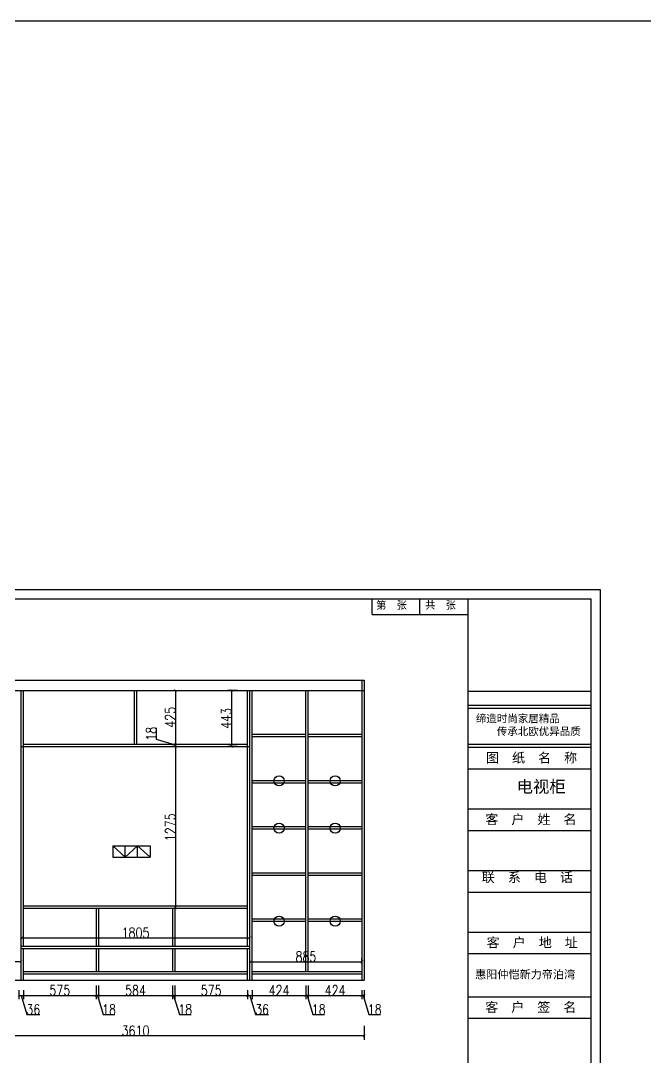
# Model space of a CAD drawing. Header units: millimetres. Extents: x 3255186 to 3429179, y -984851 to -941485.
# Drawn here: x 3277831 to 3282760, y -979185 to -971010 of the extents above; entities that cross this region are included whole.
import ezdxf

# ---------------------------------------------------------------- set-up
doc = ezdxf.new("R2010")
doc.units = ezdxf.units.MM
doc.header["$PDMODE"] = 35
doc.linetypes.add('ACAD_ISO03W100', pattern=[30, 12, -18])
doc.layers.add('块', color=7, linetype='Continuous', lineweight=30)
doc.styles.add('DIM_FONT', font='SIMPLEX.shx', dxfattribs={"width": 0.8})
doc.styles.add('ROMANS', font='romans')
doc.styles.get("Standard").update_dxf_attribs({"font": 'acaderef.shx', "bigfont": 'bigfont.shx'})
doc.styles.add('新宋体', font='', dxfattribs={"height": 80})
doc.styles.add('标注用字体', font='', dxfattribs={"height": 70})
doc.styles.get('新宋体').set_extended_font_data('NSimSun')
doc.styles.get('标注用字体').set_extended_font_data('FangSong_GB2312')
doc.dimstyles.new('ISO-25', dxfattribs={"dimtxt": 80, "dimasz": 20, "dimexe": 30, "dimexo": 80, "dimtad": 1, "dimdec": 0, "dimtxsty": 'DIM_FONT', "dimblk": 'ARCHTICK', "dimcen": 2.5, "dimadec": 0, "dimazin": 0, "dimtfac": 1, "dimtdec": 0, "dimtmove": 1, "dimatfit": 3, "dimfxl": 80, "dimfxlon": 1, "dimarcsym": 0})

# ---------------------------------------------------------------- blocks, each defined once
blk = doc.blocks.new('_ArchTick')
at = {"color": 0, "linetype": 'ByBlock', "const_width": 0.15}
blk.add_lwpolyline([(-0.5, -0.5), (0.5, 0.5)], dxfattribs=at)
blk = doc.blocks.new('*D821')
at = {"color": 0, "lineweight": -2, "ltscale": 5}
for p, q in [((3277816.6, -978656.2), (3277816.6, -978727.7)), ((3277852.6, -978656.2), (3277852.6, -978727.7)), ((3277816.6, -978697.7), (3277852.6, -978697.7)), ((3277834.6, -978697.7), (3277879.9, -978848.6)), ((3277879.9, -978848.6), (3277981.7, -978848.6))]:
    blk.add_line(p, q, dxfattribs=at)
at = {"layer": 'Defpoints', "color": 0, "ltscale": 5}
for p in [(3277816.6, -978576.2), (3277852.6, -978576.2), (3277852.6, -978697.7)]:
    blk.add_point(p, dxfattribs=at)
at = {"color": 0, "lineweight": -2, "ltscale": 5, "xscale": 20, "yscale": 20, "zscale": 20, "rotation": 180}
blk.add_blockref('_ArchTick', (3277816.6, -978697.7), dxfattribs=at)
at = {"color": 0, "lineweight": -2, "ltscale": 5, "xscale": 20, "yscale": 20, "zscale": 20}
blk.add_blockref('_ArchTick', (3277852.6, -978697.7), dxfattribs=at)
at = {"color": 0, "ltscale": 5, "insert": (3277930.8, -978808), "char_height": 80, "attachment_point": 5, "style": 'DIM_FONT'}
blk.add_mtext('36', dxfattribs=at)
blk = doc.blocks.new('*D822')
at = {"color": 0, "lineweight": -2, "ltscale": 5}
for p, q in [((3277852.6, -978656.2), (3277852.6, -978727.7)), ((3278427.3, -978617.7), (3278427.3, -978727.7)), ((3277852.6, -978697.7), (3278427.3, -978697.7))]:
    blk.add_line(p, q, dxfattribs=at)
at = {"layer": 'Defpoints', "color": 0, "ltscale": 5}
for p in [(3278427.3, -978458.2), (3277852.6, -978576.2), (3278427.3, -978697.7)]:
    blk.add_point(p, dxfattribs=at)
at = {"color": 0, "lineweight": -2, "ltscale": 5, "xscale": 20, "yscale": 20, "zscale": 20, "rotation": 180}
blk.add_blockref('_ArchTick', (3277852.6, -978697.7), dxfattribs=at)
at = {"color": 0, "lineweight": -2, "ltscale": 5, "xscale": 20, "yscale": 20, "zscale": 20}
blk.add_blockref('_ArchTick', (3278427.3, -978697.7), dxfattribs=at)
at = {"color": 0, "ltscale": 5, "insert": (3278139.9, -978657), "char_height": 80, "attachment_point": 5, "style": 'DIM_FONT'}
blk.add_mtext('575', dxfattribs=at)
blk = doc.blocks.new('*D823')
at = {"color": 0, "lineweight": -2, "ltscale": 5}
for p, q in [((3278427.3, -978617.7), (3278427.3, -978727.7)), ((3278445.3, -978617.7), (3278445.3, -978727.7)), ((3278427.3, -978697.7), (3278445.3, -978697.7)), ((3278436.3, -978697.7), (3278481.5, -978848.6)), ((3278481.5, -978848.6), (3278574.2, -978848.6))]:
    blk.add_line(p, q, dxfattribs=at)
at = {"layer": 'Defpoints', "color": 0, "ltscale": 5}
for p in [(3278427.3, -978458.2), (3278445.3, -978458.2), (3278445.3, -978697.7)]:
    blk.add_point(p, dxfattribs=at)
at = {"color": 0, "lineweight": -2, "ltscale": 5, "xscale": 20, "yscale": 20, "zscale": 20, "rotation": 180}
blk.add_blockref('_ArchTick', (3278427.3, -978697.7), dxfattribs=at)
at = {"color": 0, "lineweight": -2, "ltscale": 5, "xscale": 20, "yscale": 20, "zscale": 20}
blk.add_blockref('_ArchTick', (3278445.3, -978697.7), dxfattribs=at)
at = {"color": 0, "ltscale": 5, "insert": (3278527.9, -978808), "char_height": 80, "attachment_point": 5, "style": 'DIM_FONT'}
blk.add_mtext('18', dxfattribs=at)
blk = doc.blocks.new('*D824')
at = {"color": 0, "lineweight": -2, "ltscale": 5}
for p, q in [((3278445.3, -978617.7), (3278445.3, -978727.7)), ((3279028.9, -978617.7), (3279028.9, -978727.7)), ((3278445.3, -978697.7), (3279028.9, -978697.7))]:
    blk.add_line(p, q, dxfattribs=at)
at = {"layer": 'Defpoints', "color": 0, "ltscale": 5}
for p in [(3278445.3, -978458.2), (3279028.9, -978458.2), (3279028.9, -978697.7)]:
    blk.add_point(p, dxfattribs=at)
at = {"color": 0, "lineweight": -2, "ltscale": 5, "xscale": 20, "yscale": 20, "zscale": 20, "rotation": 180}
blk.add_blockref('_ArchTick', (3278445.3, -978697.7), dxfattribs=at)
at = {"color": 0, "lineweight": -2, "ltscale": 5, "xscale": 20, "yscale": 20, "zscale": 20}
blk.add_blockref('_ArchTick', (3279028.9, -978697.7), dxfattribs=at)
at = {"color": 0, "ltscale": 5, "insert": (3278737.1, -978657), "char_height": 80, "attachment_point": 5, "style": 'DIM_FONT'}
blk.add_mtext('584', dxfattribs=at)
blk = doc.blocks.new('*D825')
at = {"color": 0, "lineweight": -2, "ltscale": 5}
for p, q in [((3279028.9, -978617.7), (3279028.9, -978727.7)), ((3279046.9, -978617.7), (3279046.9, -978727.7)), ((3279028.9, -978697.7), (3279046.9, -978697.7)), ((3279037.9, -978697.7), (3279083.2, -978848.6)), ((3279083.2, -978848.6), (3279175.9, -978848.6))]:
    blk.add_line(p, q, dxfattribs=at)
at = {"layer": 'Defpoints', "color": 0, "ltscale": 5}
for p in [(3279028.9, -978458.2), (3279046.9, -978458.2), (3279046.9, -978697.7)]:
    blk.add_point(p, dxfattribs=at)
at = {"color": 0, "lineweight": -2, "ltscale": 5, "xscale": 20, "yscale": 20, "zscale": 20, "rotation": 180}
blk.add_blockref('_ArchTick', (3279028.9, -978697.7), dxfattribs=at)
at = {"color": 0, "lineweight": -2, "ltscale": 5, "xscale": 20, "yscale": 20, "zscale": 20}
blk.add_blockref('_ArchTick', (3279046.9, -978697.7), dxfattribs=at)
at = {"color": 0, "ltscale": 5, "insert": (3279129.5, -978808), "char_height": 80, "attachment_point": 5, "style": 'DIM_FONT'}
blk.add_mtext('18', dxfattribs=at)
blk = doc.blocks.new('*D826')
at = {"color": 0, "lineweight": -2, "ltscale": 5}
for p, q in [((3279046.9, -978617.7), (3279046.9, -978727.7)), ((3279621.6, -978656.2), (3279621.6, -978727.7)), ((3279046.9, -978697.7), (3279621.6, -978697.7))]:
    blk.add_line(p, q, dxfattribs=at)
at = {"layer": 'Defpoints', "color": 0, "ltscale": 5}
for p in [(3279046.9, -978458.2), (3279621.6, -978576.2), (3279621.6, -978697.7)]:
    blk.add_point(p, dxfattribs=at)
at = {"color": 0, "lineweight": -2, "ltscale": 5, "xscale": 20, "yscale": 20, "zscale": 20, "rotation": 180}
blk.add_blockref('_ArchTick', (3279046.9, -978697.7), dxfattribs=at)
at = {"color": 0, "lineweight": -2, "ltscale": 5, "xscale": 20, "yscale": 20, "zscale": 20}
blk.add_blockref('_ArchTick', (3279621.6, -978697.7), dxfattribs=at)
at = {"color": 0, "ltscale": 5, "insert": (3279334.3, -978657), "char_height": 80, "attachment_point": 5, "style": 'DIM_FONT'}
blk.add_mtext('575', dxfattribs=at)
blk = doc.blocks.new('*D827')
at = {"color": 0, "lineweight": -2, "ltscale": 5}
for p, q in [((3279621.6, -978656.2), (3279621.6, -978727.7)), ((3279657.6, -978656.2), (3279657.6, -978727.7)), ((3279621.6, -978697.7), (3279657.6, -978697.7)), ((3279639.6, -978697.7), (3279684.9, -978848.6)), ((3279684.9, -978848.6), (3279786.7, -978848.6))]:
    blk.add_line(p, q, dxfattribs=at)
at = {"layer": 'Defpoints', "color": 0, "ltscale": 5}
for p in [(3279621.6, -978576.2), (3279657.6, -978576.2), (3279657.6, -978697.7)]:
    blk.add_point(p, dxfattribs=at)
at = {"color": 0, "lineweight": -2, "ltscale": 5, "xscale": 20, "yscale": 20, "zscale": 20, "rotation": 180}
blk.add_blockref('_ArchTick', (3279621.6, -978697.7), dxfattribs=at)
at = {"color": 0, "lineweight": -2, "ltscale": 5, "xscale": 20, "yscale": 20, "zscale": 20}
blk.add_blockref('_ArchTick', (3279657.6, -978697.7), dxfattribs=at)
at = {"color": 0, "ltscale": 5, "insert": (3279735.8, -978808), "char_height": 80, "attachment_point": 5, "style": 'DIM_FONT'}
blk.add_mtext('36', dxfattribs=at)
blk = doc.blocks.new('*D828')
at = {"color": 0, "lineweight": -2, "ltscale": 5}
for p, q in [((3279657.6, -978656.2), (3279657.6, -978727.7)), ((3280081.8, -978617.7), (3280081.8, -978727.7)), ((3279657.6, -978697.7), (3280081.8, -978697.7))]:
    blk.add_line(p, q, dxfattribs=at)
at = {"layer": 'Defpoints', "color": 0, "ltscale": 5}
for p in [(3280081.8, -978458.2), (3279657.6, -978576.2), (3280081.8, -978697.7)]:
    blk.add_point(p, dxfattribs=at)
at = {"color": 0, "lineweight": -2, "ltscale": 5, "xscale": 20, "yscale": 20, "zscale": 20, "rotation": 180}
blk.add_blockref('_ArchTick', (3279657.6, -978697.7), dxfattribs=at)
at = {"color": 0, "lineweight": -2, "ltscale": 5, "xscale": 20, "yscale": 20, "zscale": 20}
blk.add_blockref('_ArchTick', (3280081.8, -978697.7), dxfattribs=at)
at = {"color": 0, "ltscale": 5, "insert": (3279869.7, -978657), "char_height": 80, "attachment_point": 5, "style": 'DIM_FONT'}
blk.add_mtext('424', dxfattribs=at)
blk = doc.blocks.new('*D829')
at = {"color": 0, "lineweight": -2, "ltscale": 5}
for p, q in [((3280081.8, -978617.7), (3280081.8, -978727.7)), ((3280099.8, -978617.7), (3280099.8, -978727.7)), ((3280081.8, -978697.7), (3280099.8, -978697.7)), ((3280090.8, -978697.7), (3280136.1, -978848.6)), ((3280136.1, -978848.6), (3280228.8, -978848.6))]:
    blk.add_line(p, q, dxfattribs=at)
at = {"layer": 'Defpoints', "color": 0, "ltscale": 5}
for p in [(3280081.8, -978458.2), (3280099.8, -978458.2), (3280099.8, -978697.7)]:
    blk.add_point(p, dxfattribs=at)
at = {"color": 0, "lineweight": -2, "ltscale": 5, "xscale": 20, "yscale": 20, "zscale": 20, "rotation": 180}
blk.add_blockref('_ArchTick', (3280081.8, -978697.7), dxfattribs=at)
at = {"color": 0, "lineweight": -2, "ltscale": 5, "xscale": 20, "yscale": 20, "zscale": 20}
blk.add_blockref('_ArchTick', (3280099.8, -978697.7), dxfattribs=at)
at = {"color": 0, "ltscale": 5, "insert": (3280182.5, -978808), "char_height": 80, "attachment_point": 5, "style": 'DIM_FONT'}
blk.add_mtext('18', dxfattribs=at)
blk = doc.blocks.new('*D830')
at = {"color": 0, "lineweight": -2, "ltscale": 5}
for p, q in [((3280099.8, -978617.7), (3280099.8, -978727.7)), ((3280524.1, -978656.2), (3280524.1, -978727.7)), ((3280099.8, -978697.7), (3280524.1, -978697.7))]:
    blk.add_line(p, q, dxfattribs=at)
at = {"layer": 'Defpoints', "color": 0, "ltscale": 5}
for p in [(3280099.8, -978458.2), (3280524.1, -978576.2), (3280524.1, -978697.7)]:
    blk.add_point(p, dxfattribs=at)
at = {"color": 0, "lineweight": -2, "ltscale": 5, "xscale": 20, "yscale": 20, "zscale": 20, "rotation": 180}
blk.add_blockref('_ArchTick', (3280099.8, -978697.7), dxfattribs=at)
at = {"color": 0, "lineweight": -2, "ltscale": 5, "xscale": 20, "yscale": 20, "zscale": 20}
blk.add_blockref('_ArchTick', (3280524.1, -978697.7), dxfattribs=at)
at = {"color": 0, "ltscale": 5, "insert": (3280312, -978657), "char_height": 80, "attachment_point": 5, "style": 'DIM_FONT'}
blk.add_mtext('424', dxfattribs=at)
blk = doc.blocks.new('*D831')
at = {"color": 0, "lineweight": -2, "ltscale": 5}
for p, q in [((3280524.1, -978656.2), (3280524.1, -978727.7)), ((3280542.1, -978656.2), (3280542.1, -978727.7)), ((3280524.1, -978697.7), (3280542.1, -978697.7)), ((3280533.1, -978697.7), (3280578.4, -978848.6)), ((3280578.4, -978848.6), (3280671, -978848.6))]:
    blk.add_line(p, q, dxfattribs=at)
at = {"layer": 'Defpoints', "color": 0, "ltscale": 5}
for p in [(3280524.1, -978576.2), (3280542.1, -978576.2), (3280542.1, -978697.7)]:
    blk.add_point(p, dxfattribs=at)
at = {"color": 0, "lineweight": -2, "ltscale": 5, "xscale": 20, "yscale": 20, "zscale": 20, "rotation": 180}
blk.add_blockref('_ArchTick', (3280524.1, -978697.7), dxfattribs=at)
at = {"color": 0, "lineweight": -2, "ltscale": 5, "xscale": 20, "yscale": 20, "zscale": 20}
blk.add_blockref('_ArchTick', (3280542.1, -978697.7), dxfattribs=at)
at = {"color": 0, "ltscale": 5, "insert": (3280624.7, -978808), "char_height": 80, "attachment_point": 5, "style": 'DIM_FONT'}
blk.add_mtext('18', dxfattribs=at)
blk = doc.blocks.new('*D832')
at = {"color": 0, "lineweight": -2, "ltscale": 5}
for p, q in [((3276932.1, -978936.5), (3276932.1, -979046.5)), ((3280542.1, -978936.5), (3280542.1, -979046.5)), ((3280542.1, -979016.5), (3276932.1, -979016.5))]:
    blk.add_line(p, q, dxfattribs=at)
at = {"layer": 'Defpoints', "color": 0, "ltscale": 5}
for p in [(3276932.1, -978576.2), (3280542.1, -978576.2), (3276932.1, -979016.5)]:
    blk.add_point(p, dxfattribs=at)
at = {"color": 0, "lineweight": -2, "ltscale": 5, "xscale": 20, "yscale": 20, "zscale": 20, "rotation": 180}
blk.add_blockref('_ArchTick', (3276932.1, -979016.5), dxfattribs=at)
at = {"color": 0, "lineweight": -2, "ltscale": 5, "xscale": 20, "yscale": 20, "zscale": 20}
blk.add_blockref('_ArchTick', (3280542.1, -979016.5), dxfattribs=at)
at = {"color": 0, "ltscale": 5, "insert": (3278737.1, -978975.8), "char_height": 80, "attachment_point": 5, "style": 'DIM_FONT'}
blk.add_mtext('3610', dxfattribs=at)
blk = doc.blocks.new('*D833')
at = {"color": 0, "lineweight": -2, "ltscale": 5}
for p, q in [((3279052.6, -976291.2), (3279082.6, -976291.2)), ((3279052.6, -976291.2), (3279052.6, -976715.7)), ((3279052.6, -976715.7), (3279082.6, -976715.7))]:
    blk.add_line(p, q, dxfattribs=at)
at = {"layer": 'Defpoints', "color": 0, "ltscale": 5}
for p in [(3278987.8, -976291.2), (3278987.8, -976715.7), (3279052.6, -976715.7)]:
    blk.add_point(p, dxfattribs=at)
at = {"color": 0, "lineweight": -2, "ltscale": 5, "xscale": 20, "yscale": 20, "zscale": 20}
for p, rotation in [((3279052.6, -976291.2), 90), ((3279052.6, -976715.7), 270)]:
    blk.add_blockref('_ArchTick', p, dxfattribs=dict(at, rotation=rotation))
at = {"color": 0, "ltscale": 5, "insert": (3279012, -976503.5), "char_height": 80, "attachment_point": 5, "rotation": 90, "style": 'DIM_FONT'}
blk.add_mtext('425', dxfattribs=at)
blk = doc.blocks.new('*D834')
at = {"color": 0, "lineweight": -2, "ltscale": 5}
for p, q in [((3278901.7, -976679.5), (3278901.7, -976586.8)), ((3279052.6, -976724.7), (3278901.7, -976679.5)), ((3279052.6, -976733.7), (3279022.6, -976733.7)), ((3279052.6, -976715.7), (3279082.6, -976715.7)), ((3279052.6, -976715.7), (3279052.6, -976733.7))]:
    blk.add_line(p, q, dxfattribs=at)
at = {"layer": 'Defpoints', "color": 0, "ltscale": 5}
for p in [(3278987.8, -976715.7), (3279052.6, -976733.7), (3279052.6, -976733.7)]:
    blk.add_point(p, dxfattribs=at)
at = {"color": 0, "lineweight": -2, "ltscale": 5, "xscale": 20, "yscale": 20, "zscale": 20}
for p, rotation in [((3279052.6, -976715.7), 90), ((3279052.6, -976733.7), 270)]:
    blk.add_blockref('_ArchTick', p, dxfattribs=dict(at, rotation=rotation))
at = {"color": 0, "ltscale": 5, "insert": (3278861.1, -976633.1), "char_height": 80, "attachment_point": 5, "rotation": 90, "style": 'DIM_FONT'}
blk.add_mtext('18', dxfattribs=at)
blk = doc.blocks.new('*D837')
at = {"color": 0, "lineweight": -2, "ltscale": 5}
for p, q in [((3279052.6, -976733.7), (3279082.6, -976733.7)), ((3279052.6, -976733.7), (3279052.6, -978008.2)), ((3279052.6, -978008.2), (3279082.6, -978008.2))]:
    blk.add_line(p, q, dxfattribs=at)
at = {"layer": 'Defpoints', "color": 0, "ltscale": 5}
for p in [(3279049.5, -976733.7), (3279049.5, -978008.2), (3279052.6, -978008.2)]:
    blk.add_point(p, dxfattribs=at)
at = {"color": 0, "lineweight": -2, "ltscale": 5, "xscale": 20, "yscale": 20, "zscale": 20}
for p, rotation in [((3279052.6, -976733.7), 90), ((3279052.6, -978008.2), 270)]:
    blk.add_blockref('_ArchTick', p, dxfattribs=dict(at, rotation=rotation))
at = {"color": 0, "ltscale": 5, "insert": (3279012, -977371), "char_height": 80, "attachment_point": 5, "rotation": 90, "style": 'DIM_FONT'}
blk.add_mtext('1275', dxfattribs=at)
blk = doc.blocks.new('M')
for p, q in [((7224, 24106), (7224, 32333)), ((7224, 32333), (18599, 32332)), ((18599, 32332), (18599, 24106)), ((7346, 24228), (7345, 32211)), ((7345, 32211), (18477, 32210)), ((7886, 31941), (7886, 32211)), ((8426, 32211), (8426, 31941)), ((15589, 32004), (15589, 32211)), ((16220, 32004), (16220, 32211)), ((16852, 32210), (16852, 25243)), ((18477, 32210), (18477, 24228)), ((15589, 32004), (16852, 32004)), ((8426, 31941), (7345, 31941)), ((16852, 30991), (18477, 30991)), ((16852, 30810), (18477, 30810)), ((16852, 30770), (18477, 30770)), ((16852, 30294), (18477, 30294)), ((16852, 30253), (18477, 30253)), ((16852, 29969), (18477, 29969)), ((16852, 29440), (18477, 29440)), ((16852, 29156), (18477, 29156)), ((16852, 28628), (18477, 28628)), ((16852, 28343), (18477, 28343)), ((16852, 27815), (18477, 27815)), ((16852, 27531), (18477, 27531)), ((16852, 26962), (18477, 26962)), ((16852, 26677), (18477, 26677)), ((16852, 25557), (18477, 25557)), ((16852, 25527), (18477, 25527)), ((18477, 25243), (7346, 25243)), ((8159, 24482), (8159, 25243)), ((9459, 24482), (9459, 25243)), ((10272, 24482), (10272, 25243)), ((11572, 24482), (11572, 25243)), ((12385, 24482), (12385, 25243)), ((13685, 24228), (13685, 25243)), ((14091, 24228), (14091, 25243)), ((15913, 25243), (15913, 24232)), ((15916, 25243), (15916, 24232)), ((18477, 25050), (15913, 25050)), ((13685, 24989), (7346, 24989)), ((13685, 24736), (7346, 24736)), ((13685, 24482), (7346, 24482)), ((8792, 24228), (8792, 24482)), ((8819, 24228), (8819, 24482)), ((18477, 24228), (7346, 24228)), ((10414, 24254), (11133, 24254)), ((12734, 24254), (13581, 24254)), ((18599, 24106), (7224, 24106))]:
    blk.add_line(p, q)
at = {"color": 0, "ltscale": 5}
for p, q in [((8286, 24520), (8372, 24696)), ((8199, 24608), (8286, 24520)), ((8121, 24354), (8207, 24266)), ((8207, 24266), (8294, 24442))]:
    blk.add_line(p, q, dxfattribs=at)
at = {"linetype": 'ACAD_ISO03W100'}
blk.add_line((11279, 24228), (11279, 24482), dxfattribs=at)
at = {"lineweight": 25}
for points in [[(7434, 24442), (7607, 24442), (7607, 24266), (7434, 24266)], [(8120, 24442), (8293, 24442), (8293, 24266), (8120, 24266)], [(8861, 24442), (9034, 24442), (9034, 24266), (8861, 24266)], [(9601, 24442), (9774, 24442), (9774, 24266), (9601, 24266)], [(11433, 24442), (11606, 24442), (11606, 24266), (11433, 24266)], [(12062, 24442), (12235, 24442), (12235, 24266), (12062, 24266)]]:
    blk.add_lwpolyline(points, close=True, dxfattribs=at)
at = {"layer": '块'}
blk.add_lwpolyline([(14364, 24939), (14524, 24939), (14524, 24783), (14364, 24783)], close=True, dxfattribs=at)
at = {"layer": '块', "lineweight": 25}
for points in [[(8199, 24696), (8372, 24696), (8372, 24520), (8199, 24520)], [(8828, 24696), (9001, 24696), (9001, 24520), (8828, 24520)]]:
    blk.add_lwpolyline(points, close=True, dxfattribs=at)
at = {"char_height": 109.1, "attachment_point": 5}
for s, insert in [('{\\fSimSun|b0|i0|c134|p54;单位}', (7596, 32074)), ('{\\fArial|b0|i0|c0|p32;mm}', (8174, 32074))]:
    blk.add_mtext(s, dxfattribs=dict(at, insert=insert))
at = {"attachment_point": 1}
for s, insert, char_height, width in [('{\\fSimSun|b0|i0|c134|p54;第  张}', (15641, 32177), 99.06, 2286.9), ('{\\fSimSun|b0|i0|c134|p54;共  张}', (16289, 32178), 99.06, 2286.9), ('{\\fSimSun|b0|i0|c134|p2;缔造时尚家居精品\\P    传承北欧优异品质}', (16957, 30683), 101.58, 1676.49), ('{\\fSimSun|b0|i0|c134|p54;推拉门竖框}', (7380, 25194), 101.58, 748), ('{\\fSimSun|b0|i0|c134|p54;订货日期}', (11676, 25194), 101.58, 567.91), ('{\\fSimSun|b0|i0|c134|p54;温 馨 提 示}', (16777, 25217), 101.58, 2345.16), ('{\\fSimHei|b0|i0|c134|p2;注意事项}', (13789, 25141), 121.9, 119.08), ('{\\fSimSun|b0|i0|c134|p54;拉门上下轨}', (7380, 24940), 101.58, 748), ('{\\fSimSun|b0|i0|c134|p54;交货日期}', (11676, 24940), 101.58, 567.91), ('{\\fSimSun|b0|i0|c134|p54;安装方式}', (7450, 24686), 101.58, 567.91), ('{\\fSimSun|b0|i0|c134|p54;正常安装}', (8390, 24672), 73.14, 538.56), ('{\\fSimSun|b0|i0|c134|p54;特殊安装}', (9029, 24665), 73.14, 538.56), ('{\\fSimSun|b0|i0|c134|p54;联系电话}', (11676, 24686), 101.58, 567.91), ('{\\fSimSun|b0|i0|c134|p54;在地板\\P前安装}', (7666, 24456), 65.83, 645.46), ('{\\fSimSun|b0|i0|c134|p54;在地板\\P后安装}', (8324, 24456), 65.83, 645.46), ('{\\fSimSun|b0|i0|c134|p54;不保留\\P地脚线}', (9098, 24460), 65.83, 645.46), ('{\\fSimSun|b0|i0|c134|p54;保留地脚线\\P    尺寸为：}', (9780, 24458), 65.83, 801.54), ('{\\fSimSun|b0|i0|c134|p54;不保留\\P\\fSimSun|b0|i0|c134|p2;石膏线}', (11648, 24460), 65.83, 645.46), ('{\\fSimSun|b0|i0|c134|p54;保留\\fSimSun|b0|i0|c134|p2;石膏线\\P尺寸为:}', (12254, 24460), 65.83, 645.46)]:
    blk.add_mtext(s, dxfattribs=dict(at, insert=insert, char_height=char_height, width=width))
for s, insert, char_height, width, style in [('图  纸  名  称', (17091, 30178), 126.2, 1414.86, '新宋体'), ('客  户  姓  名', (17083, 29365), 126.2, 1414.86, '新宋体'), ('联  系  电  话', (17036, 28600), 126.2, 1756.25, '新宋体'), ('客  户  地  址', (17100, 27740), 126.2, 1414.86, '新宋体'), ('客  户  签  名', (17081, 26887), 126.2, 1414.86, '新宋体'), ('柜体颜色  ', (9563, 25194), 92.1, 1815.91, '新宋体'), ('{\\fSimSun|b0|i0|c134|p2;1、推拉门柜体预留        90mm           \\P       \\P         70mm推拉门轨道位置；\\P\\P2、抽屉拉手为：\\L           \\l，\\P   \\P    平开门拉手为：\\L              \\l；\\P               }', (14197, 25149), 67.72, 4207.93, '标注用字体'), ('{\\fSimSun|b0|i0|c134|p54;柜体封边}', (9563, 24940), 92.1, 1815.91, '新宋体'), ('{\\fSimSun|b0|i0|c134|p54;设计制图}', (9563, 24686), 92.1, 1815.91, '新宋体')]:
    blk.add_mtext(s, dxfattribs=dict(at, insert=insert, char_height=char_height, width=width, style=style))
at = {"char_height": 101.55, "attachment_point": 1, "style": 'ROMANS'}
for s, insert in [('{\\fSimSun|b0|i0|c134|p2;\\H0.8x;     \\H0.75x;    ① 订制本公司衣柜或推拉门金额不足2000元,需加收100元运费。\\P        }', (15519, 24930)), ('{\\fSimSun|b0|i0|c134|p2;\\P\\H0.6x;        \u3000 ② 请要求销售员充分讲解并完全理解设计意图,对本图确定无误}', (15508, 24904)), ('{\\fSimSun|b0|i0|c134|p2;\\P\\H0.6x;\\P           方可签字。}', (15638, 24931)), ('{\\fSimSun|b0|i0|c134|p2;\\P\\H0.6x;           ③ 本图经客户确认后,本公司不承担任何更改责任。}', (15508, 24602))]:
    blk.add_mtext(s, dxfattribs=dict(at, insert=insert))
blk = doc.blocks.new('*D966')
at = {"color": 0, "lineweight": -2, "ltscale": 5}
for p, q in [((3279541.6, -976291.2), (3279463.3, -976291.2)), ((3279493.3, -976291.2), (3279493.3, -976733.7)), ((3279541.6, -976733.7), (3279463.3, -976733.7))]:
    blk.add_line(p, q, dxfattribs=at)
at = {"layer": 'Defpoints', "color": 0, "ltscale": 5}
for p in [(3279621.6, -976291.2), (3279493.3, -976733.7), (3279621.6, -976733.7)]:
    blk.add_point(p, dxfattribs=at)
at = {"color": 0, "lineweight": -2, "ltscale": 5, "xscale": 20, "yscale": 20, "zscale": 20}
for p, rotation in [((3279493.3, -976291.2), 90), ((3279493.3, -976733.7), 270)]:
    blk.add_blockref('_ArchTick', p, dxfattribs=dict(at, rotation=rotation))
at = {"color": 0, "ltscale": 5, "insert": (3279452.7, -976512.5), "char_height": 80, "attachment_point": 5, "rotation": 90, "style": 'DIM_FONT'}
blk.add_mtext('443', dxfattribs=at)
blk = doc.blocks.new('*D983')
at = {"color": 0, "lineweight": -2, "ltscale": 5}
for p, q in [((3279639.6, -978496.2), (3279639.6, -978402)), ((3280524.1, -978446.2), (3280524.1, -978402)), ((3279639.6, -978432), (3280524.1, -978432))]:
    blk.add_line(p, q, dxfattribs=at)
at = {"layer": 'Defpoints', "color": 0, "ltscale": 5}
for p in [(3280524.1, -978432), (3279639.6, -978576.2), (3280524.1, -978526.2)]:
    blk.add_point(p, dxfattribs=at)
at = {"color": 0, "lineweight": -2, "ltscale": 5, "xscale": 20, "yscale": 20, "zscale": 20, "rotation": 180}
blk.add_blockref('_ArchTick', (3279639.6, -978432), dxfattribs=at)
at = {"color": 0, "lineweight": -2, "ltscale": 5, "xscale": 20, "yscale": 20, "zscale": 20}
blk.add_blockref('_ArchTick', (3280524.1, -978432), dxfattribs=at)
at = {"color": 0, "ltscale": 5, "insert": (3280081.8, -978391.4), "char_height": 80, "attachment_point": 5, "style": 'DIM_FONT'}
blk.add_mtext('885', dxfattribs=at)
blk = doc.blocks.new('*D984')
at = {"color": 0, "lineweight": -2, "ltscale": 5}
for p, q in [((3277834.6, -978246.2), (3277834.6, -978213.5)), ((3277834.6, -978243.5), (3279639.6, -978243.5)), ((3279639.6, -978246.2), (3279639.6, -978213.5))]:
    blk.add_line(p, q, dxfattribs=at)
at = {"layer": 'Defpoints', "color": 0, "ltscale": 5}
for p in [(3279639.6, -978243.5), (3277834.6, -978326.2), (3279639.6, -978326.2)]:
    blk.add_point(p, dxfattribs=at)
at = {"color": 0, "lineweight": -2, "ltscale": 5, "xscale": 20, "yscale": 20, "zscale": 20, "rotation": 180}
blk.add_blockref('_ArchTick', (3277834.6, -978243.5), dxfattribs=at)
at = {"color": 0, "lineweight": -2, "ltscale": 5, "xscale": 20, "yscale": 20, "zscale": 20}
blk.add_blockref('_ArchTick', (3279639.6, -978243.5), dxfattribs=at)
at = {"color": 0, "ltscale": 5, "insert": (3278737.1, -978202.8), "char_height": 80, "attachment_point": 5, "style": 'DIM_FONT'}
blk.add_mtext('1805', dxfattribs=at)
blk = doc.blocks.new('*D985')
at = {"color": 0, "lineweight": -2, "ltscale": 5}
for p, q in [((3276950.1, -978446.2), (3276950.1, -978400)), ((3276950.1, -978430), (3277834.6, -978430)), ((3277834.6, -978446.2), (3277834.6, -978400))]:
    blk.add_line(p, q, dxfattribs=at)
at = {"layer": 'Defpoints', "color": 0, "ltscale": 5}
for p in [(3277834.6, -978430), (3276950.1, -978526.2), (3277834.6, -978526.2)]:
    blk.add_point(p, dxfattribs=at)
at = {"color": 0, "lineweight": -2, "ltscale": 5, "xscale": 20, "yscale": 20, "zscale": 20, "rotation": 180}
blk.add_blockref('_ArchTick', (3276950.1, -978430), dxfattribs=at)
at = {"color": 0, "lineweight": -2, "ltscale": 5, "xscale": 20, "yscale": 20, "zscale": 20}
blk.add_blockref('_ArchTick', (3277834.6, -978430), dxfattribs=at)
at = {"color": 0, "ltscale": 5, "insert": (3277392.3, -978389.4), "char_height": 80, "attachment_point": 5, "style": 'DIM_FONT'}
blk.add_mtext('885', dxfattribs=at)

msp = doc.modelspace()

# ---------------------------------------------------------------- linework, layer by layer
at = {"ltscale": 5}
for p, q in [((3276932.1, -976211.2), (3280542.1, -976211.2)), ((3280524.1, -976211.2), (3280524.1, -978576.2)), ((3280542.1, -976211.2), (3280542.1, -978576.2)), ((3276950.1, -976291.2), (3280542.1, -976291.2)), ((3277834.6, -978576.2), (3277834.6, -976291.2)), ((3277852.6, -976973.2), (3277852.6, -976291.2)), ((3278728.1, -976715.7), (3278728.1, -976291.2)), ((3278746.1, -976715.7), (3278746.1, -976291.2)), ((3279621.6, -976973.2), (3279621.6, -976291.2)), ((3279639.6, -978576.2), (3279639.6, -976291.2)), ((3279657.6, -978576.2), (3279657.6, -976291.2)), ((3280081.8, -978508.2), (3280081.8, -976291.2)), ((3280099.8, -978508.2), (3280099.8, -976291.2)), ((3279657.6, -976637.4), (3280081.8, -976637.4)), ((3279657.6, -976655.4), (3280081.8, -976655.4)), ((3280099.8, -976637.4), (3280524.1, -976637.4)), ((3280099.8, -976655.4), (3280524.1, -976655.4)), ((3277852.6, -978008.2), (3277852.6, -976973.2)), ((3279621.6, -978008.2), (3279621.6, -976973.2)), ((3279657.6, -977001.6), (3280081.8, -977001.6)), ((3279657.6, -977019.6), (3280081.8, -977019.6)), ((3280099.8, -977001.6), (3280524.1, -977001.6)), ((3280099.8, -977019.6), (3280524.1, -977019.6)), ((3279657.6, -977365.7), (3280081.8, -977365.7)), ((3280099.8, -977365.7), (3280524.1, -977365.7)), ((3279657.6, -977383.7), (3280081.8, -977383.7)), ((3280099.8, -977383.7), (3280524.1, -977383.7)), ((3279657.6, -977729.9), (3280081.8, -977729.9)), ((3279657.6, -977747.9), (3280081.8, -977747.9)), ((3280099.8, -977729.9), (3280524.1, -977729.9)), ((3280099.8, -977747.9), (3280524.1, -977747.9)), ((3277852.6, -977990.2), (3279621.6, -977990.2)), ((3277852.6, -978308.2), (3277852.6, -978008.2)), ((3277852.6, -978008.2), (3279621.6, -978008.2)), ((3278427.3, -978008.2), (3278427.3, -978308.2)), ((3278445.3, -978008.2), (3278445.3, -978308.2)), ((3279028.9, -978008.2), (3279028.9, -978308.2)), ((3279046.9, -978008.2), (3279046.9, -978308.2)), ((3279621.6, -978308.2), (3279621.6, -978008.2)), ((3279657.6, -978094.1), (3280081.8, -978094.1)), ((3280099.8, -978094.1), (3280524.1, -978094.1)), ((3279657.6, -978112.1), (3280081.8, -978112.1)), ((3280099.8, -978112.1), (3280524.1, -978112.1)), ((3277834.6, -978308.2), (3279639.6, -978308.2)), ((3277834.6, -978326.2), (3279639.6, -978326.2)), ((3277852.6, -978576.2), (3277852.6, -978326.2)), ((3278427.3, -978326.2), (3278427.3, -978508.2)), ((3278445.3, -978326.2), (3278445.3, -978508.2)), ((3279028.9, -978326.2), (3279028.9, -978508.2)), ((3279046.9, -978326.2), (3279046.9, -978508.2)), ((3279621.6, -978576.2), (3279621.6, -978326.2)), ((3277852.6, -978508.2), (3279621.6, -978508.2)), ((3279657.6, -978508.2), (3280524.1, -978508.2)), ((3276932.1, -978576.2), (3280542.1, -978576.2)), ((3277852.6, -978526.2), (3279621.6, -978526.2)), ((3279657.6, -978526.2), (3280524.1, -978526.2))]:
    msp.add_line(p, q, dxfattribs=at)
for p, q in [((3277834.6, -976733.7), (3279639.6, -976733.7)), ((3277852.6, -976715.7), (3279621.6, -976715.7))]:
    msp.add_line(p, q)
at = {"color": 1, "ltscale": 5}
for p, q in [((3278557.1, -977516.2), (3278852.1, -977516.2)), ((3278557.1, -977516.2), (3278557.1, -977606.2)), ((3278655.4, -977606.2), (3278655.4, -977516.2)), ((3278753.8, -977606.2), (3278753.8, -977516.2)), ((3278852.1, -977516.2), (3278852.1, -977606.2)), ((3278557.1, -977606.2), (3278852.1, -977606.2))]:
    msp.add_line(p, q, dxfattribs=at)
at = {"color": 6, "ltscale": 5}
msp.add_lwpolyline([(3255185.8, -971010.2), (3429012.1, -971010.2), (3429012.1, -984851.3), (3255185.8, -984851.3)], close=True, dxfattribs=at)
at = {"color": 1, "ltscale": 5}
msp.add_lwpolyline([(3278557.1, -977516.2), (3278655.4, -977606.2), (3278753.8, -977516.2), (3278852.1, -977606.2)], dxfattribs=at)
at = {"ltscale": 5}
for centre in [(3279869.7, -977005.3), (3280312, -977005.3), (3279869.7, -977377.9), (3280312, -977377.9), (3279869.7, -978112.1), (3280312, -978112.1)]:
    msp.add_circle(centre, 40, dxfattribs=at)

# ---------------------------------------------------------------- block references
at = {"xscale": 0.5977939967415296, "yscale": 0.597793996828841, "zscale": 0.5977939968}
msp.add_blockref('M', (3271285.7, -994824.9), dxfattribs=at)

# ---------------------------------------------------------------- texts
at = {"lineweight": 13, "insert": (3281743.6, -977002.6), "char_height": 94.99, "width": 1927.582, "attachment_point": 1, "style": '新宋体'}
msp.add_mtext('电视柜', dxfattribs=at)
at = {"insert": (3281416.6, -978499.4), "char_height": 64.378, "width": 1371.889, "attachment_point": 1}
msp.add_mtext('{\\fSimSun|b0|i0|c134|p2;惠阳仲恺新力帝泊湾}', dxfattribs=at)

# ---------------------------------------------------------------- dimensions: what is measured, and where the dimension line sits
at = {"ltscale": 5}
for base, p1, p2, picture, middle in [((3279052.6407639, -976715.7423679), (3278987.8410765, -976291.2423679), (3278987.8410765, -976715.7423679), '*D833', (3279012.0157639, -976503.4923679)), ((3279493.3456799, -976733.7423679), (3279621.584758, -976291.2423679), (3279621.584758, -976733.7423679), '*D966', (3279452.7206799, -976512.4923679)), ((3279052.6, -976733.7), (3278987.8, -976715.7), (3279052.6, -976733.7), '*D834', (3278861.1, -976678.8)), ((3279052.6407639, -978008.2423679), (3279049.5099597, -976733.7423679), (3279049.5099597, -978008.2423679), '*D837', (3279012.0157639, -977370.9923679))]:
    dim = msp.add_linear_dim(base=base, p1=p1, p2=p2, angle=90, dimstyle='ISO-25', dxfattribs=at)
    dim.commit()
    dim.dimension.update_dxf_attribs({"geometry": picture, "text_midpoint": middle})
for base, p1, p2, picture, middle in [((3279639.6, -978243.5), (3277834.6, -978326.2), (3279639.6, -978326.2), '*D984', (3278737.1, -978202.8)), ((3277834.584758, -978430.0326378), (3276950.084758, -978526.2423679), (3277834.584758, -978526.2423679), '*D985', (3277392.334758, -978389.4076378)), ((3280524.084758, -978432.0016797), (3279639.584758, -978576.2423679), (3280524.084758, -978526.2423679), '*D983', (3280081.834758, -978391.3766797)), ((3278427.3, -978697.7), (3277852.6, -978576.2), (3278427.3, -978458.2), '*D822', (3278139.9, -978657)), ((3278445.3, -978697.7), (3278427.3, -978458.2), (3278445.3, -978458.2), '*D823', (3278482.2, -978808)), ((3279028.9, -978697.7), (3278445.3, -978458.2), (3279028.9, -978458.2), '*D824', (3278737.1, -978657)), ((3279046.9, -978697.7), (3279028.9, -978458.2), (3279046.9, -978458.2), '*D825', (3279083.8, -978808)), ((3279621.6, -978697.7), (3279046.9, -978458.2), (3279621.6, -978576.2), '*D826', (3279334.3, -978657)), ((3280081.8, -978697.7), (3279657.6, -978576.2), (3280081.8, -978458.2), '*D828', (3279869.7, -978657)), ((3280099.8, -978697.7), (3280081.8, -978458.2), (3280099.8, -978458.2), '*D829', (3280136.7, -978808)), ((3280524.1, -978697.7), (3280099.8, -978458.2), (3280524.1, -978576.2), '*D830', (3280312, -978657)), ((3276932.1, -979016.5), (3280542.1, -978576.2), (3276932.1, -978576.2), '*D832', (3278737.1, -978975.8)), ((3277852.6, -978697.7), (3277816.6, -978576.2), (3277852.6, -978576.2), '*D821', (3277880.5, -978808)), ((3279657.6, -978697.7), (3279621.6, -978576.2), (3279657.6, -978576.2), '*D827', (3279685.5, -978808)), ((3280542.1, -978697.7), (3280524.1, -978576.2), (3280542.1, -978576.2), '*D831', (3280579, -978808))]:
    dim = msp.add_linear_dim(base=base, p1=p1, p2=p2, dimstyle='ISO-25', dxfattribs=at)
    dim.commit()
    dim.dimension.update_dxf_attribs({"geometry": picture, "text_midpoint": middle})

doc.saveas('drawing.dxf')
